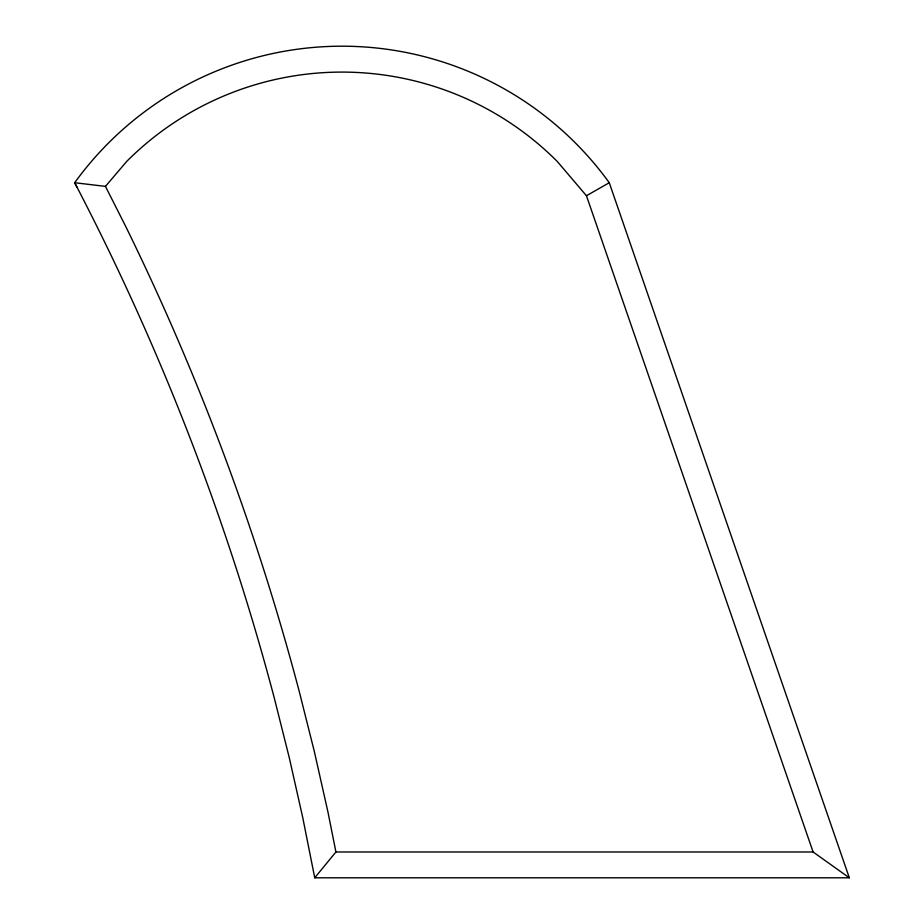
<?xml version="1.0" encoding="UTF-8"?>
<svg xmlns="http://www.w3.org/2000/svg" width="924" height="924" viewBox="0 0 924 924"><rect width="100%" height="100%" fill="white"/><g stroke="black" fill="none" stroke-linecap="round" stroke-linejoin="round"><path stroke-width="1.39" d="M314.738 877.8L335.92 851.986L813.097 851.986L849.318 877.8L314.738 877.8L302.726 817.486L289.224 757.484L274.243 697.828A2489.164 2489.164 0 0 0 74.682 182.721A329.914 329.914 0 0 1 609.263 182.721L849.318 877.8M76.981 187.283L74.682 182.721L105.451 186.382L126.634 161.492A304.019 304.019 0 0 1 557.299 161.492L586.451 195.749L813.097 851.986M586.451 195.749L609.263 182.721M105.451 186.382L125.618 226.241A2514.966 2514.966 0 0 1 299.191 691.233L314.333 751.501L327.974 812.127L335.92 851.986"/></g></svg>
